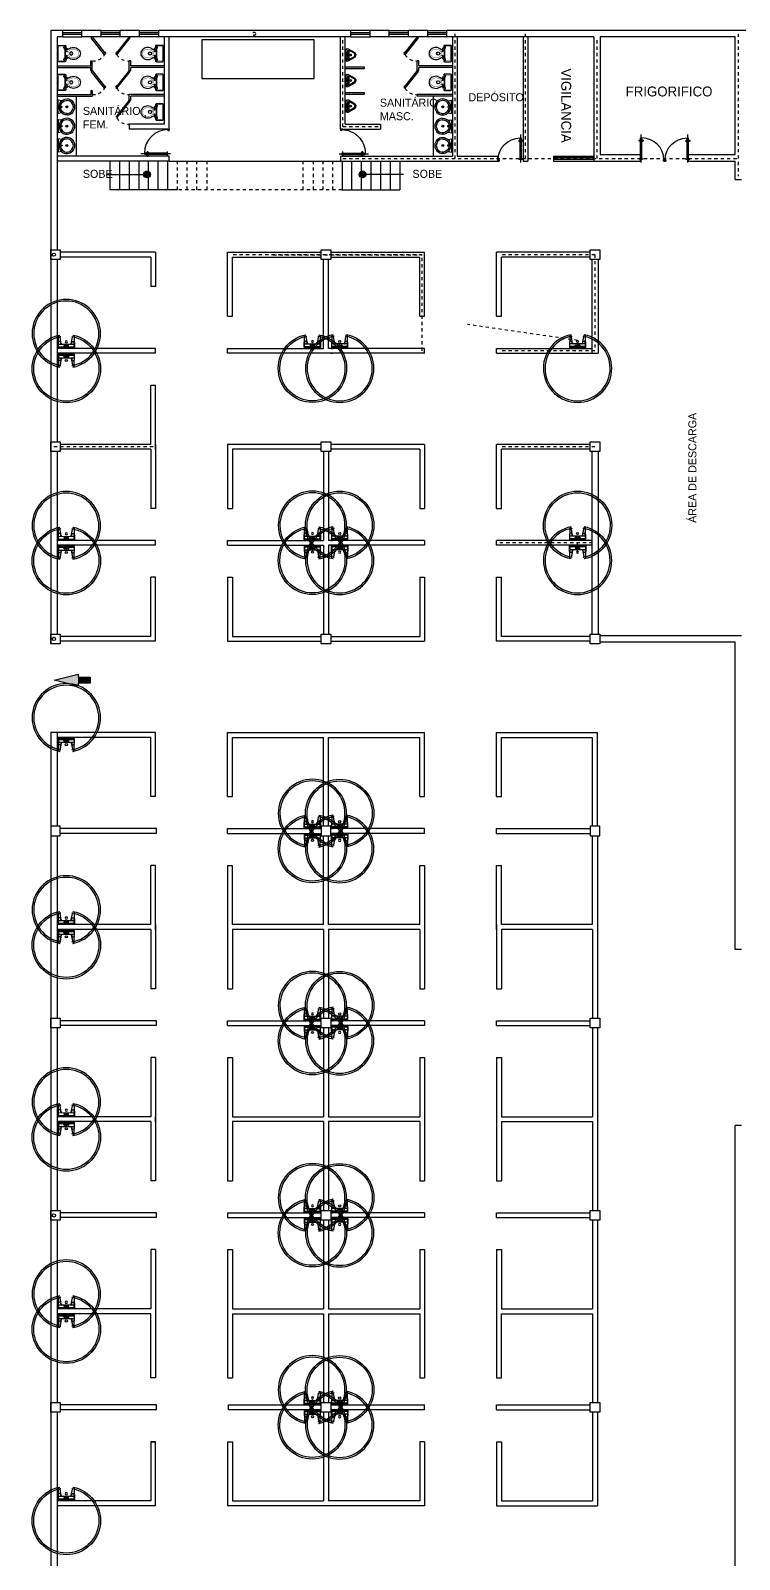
# Model space of a CAD drawing. Header units: metres. Extents: x -28 to 260, y 30 to 125.
# Drawn here: x 38.89 to 61.03, y 71.43 to 119.18 of the extents above; entities that cross this region are included whole.
import ezdxf

# ---------------------------------------------------------------- set-up
doc = ezdxf.new("R2010")
doc.units = ezdxf.units.M
doc.header["$LTSCALE"] = 0.01
doc.header["$MEASUREMENT"] = 0
for name, pattern in [('DASHDOT', [1, 0.5, -0.25, 0, -0.25]), ('DASHED2', [0.375, 0.25, -0.125]), ('HIDDEN2', [0.1875, 0.125, -0.0625]), ('PHANTOM2', [1.25, 0.625, -0.125, 0.125, -0.125, 0.125, -0.125])]:
    doc.linetypes.add(name, pattern=pattern)
for name, color, linetype in [('0.1', 2, 'Continuous'), ('0.10', 2, 'Continuous'), ('0.18', 1, 'Continuous'), ('0.20', 7, 'Continuous'), ('0.25', 6, 'Continuous'), ('0.35', 3, 'Continuous'), ('0.45', 4, 'Continuous'), ('EJES', 1, 'DASHDOT'), ('lsan', 3, 'PHANTOM2'), ('MF', 1, 'Continuous'), ('MOB2', 1, 'Continuous'), ('MUEBLES', 2, 'Continuous'), ('muro18', 1, 'Continuous'), ('PLAN_01_FLOOR', 7, 'Continuous'), ('SYMBOLS_GENERAL', 6, 'Continuous'), ('volados', 1, 'HIDDEN2')]:
    doc.layers.add(name, color=color, linetype=linetype)
doc.styles.add('ESTILO1', font='', dxfattribs={"height": 0.12})
doc.styles.add('texto', font='', dxfattribs={"height": 0.25})
doc.styles.get('ESTILO1').set_extended_font_data('AvantGarde Bk BT')
doc.styles.get('texto').set_extended_font_data('AvantGarde Bk BT')

# ---------------------------------------------------------------- blocks, each defined once
blk = doc.blocks.new('1')
for p, q in [((-151, 235), (-164, 265)), ((-148, 221), (-148, -105)), ((-151, -119), (-164, -149))]:
    blk.add_line(p, q)
for points in [[(-353, 264, 0.079341), (-448, 280, 0.081339), (-545, 264, 0.089658), (-627, 219, 0.104635), (-686, 145, 0.118413), (-707, 58, 0.118413)], [(-707, 58, 0.118413), (-686, -30, 0.104635), (-627, -103, 0.089658), (-545, -148, 0.081339), (-448, -164, 0.079341), (-353, -149, 0.086725)], [(-167, -164), (-167, -206, 0.414214), (-131, -242), (85, -242, 0.414214), (121, -206), (121, 322, 0.414214), (85, 358), (-131, 358, 0.414214), (-167, 322), (-167, 279)]]:
    blk.add_lwpolyline(points, format="xyb")
at = {"const_width": 12}
blk.add_lwpolyline([(-647, 58, 0.118413), (-633, -2, 0.104635), (-589, -57, 0.089658), (-526, -91, 0.081339), (-448, -104, 0.081339), (-370, -91, 0.089658), (-307, -57, 0.104635), (-263, -2, 0.118413), (-249, 58, 0.118413), (-263, 118, 0.104635), (-307, 172, 0.089658), (-370, 207, 0.081339), (-448, 220, 0.081339), (-526, 207, 0.089658), (-589, 172, 0.104635), (-633, 118, 0.118413)], format="xyb", close=True, dxfattribs=at)
for points in [[(-353, 264), (-332, 251), (-314, 240), (-299, 232), (-287, 225), (-277, 220), (-268, 215), (-261, 212), (-255, 209), (-249, 206), (-242, 204), (-235, 202), (-225, 200), (-212, 199), (-196, 198), (-175, 197), (-148, 197)], [(-353, -149), (-332, -136), (-314, -125), (-299, -116), (-287, -110), (-277, -104), (-268, -100), (-261, -96), (-255, -94), (-249, -91), (-242, -89), (-235, -87), (-225, -85), (-212, -83), (-196, -82), (-175, -82), (-148, -82)]]:
    blk.add_lwpolyline(points)
blk.add_lwpolyline([(-113, -122), (-131, -164), (-131, -194, 0.414214), (-119, -206), (73, -206, 0.414214), (85, -194), (85, 310, 0.414214), (73, 322), (-119, 322, 0.414214), (-131, 310), (-131, 279), (-113, 238)], format="xyb", dxfattribs=at)
blk.add_lwpolyline([(-112, 233), (-112, -118)], dxfattribs=at)
for centre, radius in [((-366, 58), 60), ((-208, 139), 15.4), ((-208, -24), 15.4)]:
    blk.add_circle(centre, radius)
for centre, radius, start, end in [((-131, 279), 36, 180, 203.2269), ((-184, 221), 36, 0, 23.2269), ((-124, 233), 12, 0, 23.2269), ((-131, -164), 36, 156.7731, 180), ((-184, -105), 36, 336.7731, 0), ((-124, -118), 12, 336.7731, 0)]:
    blk.add_arc(centre, radius, start, end)
blk = doc.blocks.new('puerta')
for p, q in [((-0.01, 0.92), (-0.01, 0.9)), ((-0.01, 0.92), (0.065, 0.92)), ((-0.01, 0.9), (0.025, 0.9)), ((0.025, 0.9), (0.025, 0.879)), ((0.025, 0.895), (0.025, 0.87)), ((0.025, 0.87), (0.065, 0.87)), ((0.065, 0.92), (0.065, 0.87)), ((0.025, 0.1), (-0.775, 0.1)), ((-0.695, 0.122), (-0.655, 0.122)), ((-0.655, 0.029), (-0.695, 0.029)), ((-0.689, 0.1), (-0.689, 0.122)), ((-0.661, 0.1), (-0.689, 0.1)), ((-0.689, 0.029), (-0.689, 0.05)), ((-0.689, 0.05), (-0.661, 0.05)), ((-0.661, 0.122), (-0.661, 0.1)), ((-0.661, 0.05), (-0.661, 0.029))]:
    blk.add_line(p, q)
blk.add_lwpolyline([(0.025, 0.05), (-0.775, 0.05)])
for centre, start, end in [((-0.675, 0.122), 0, 180), ((-0.675, 0.029), 180, 0)]:
    blk.add_arc(centre, 0.02, start, end)
for points in [[(-0.661, 0.122), (-0.689, 0.122), (-0.661, 0.1), (-0.689, 0.1)], [(-0.661, 0.05), (-0.689, 0.05), (-0.661, 0.029), (-0.689, 0.029)]]:
    blk.add_solid(points)
at = {"layer": 'MUEBLES'}
for p, q in [((0.114, 0.075), (-0.894, 0.075)), ((-0.632, 0.111), (-0.711, 0.111)), ((-0.632, 0.039), (-0.711, 0.039)), ((-0.675, 0.164), (-0.675, -0.028)), ((0, 0.15), (0, 0))]:
    blk.add_line(p, q, dxfattribs=at)
blk.add_arc((0.025, 0.1), 0.8, 90, 180, dxfattribs=at)
for points in [[(-0.725, 0.1), (-0.775, 0.1), (-0.725, 0.05), (-0.775, 0.05)], [(0.025, 0.1), (-0.025, 0.1), (0.025, 0.05), (-0.025, 0.05)]]:
    blk.add_solid(points, dxfattribs=at)
blk = doc.blocks.new('mingflx')
at = {"layer": 'MF'}
for p, q in [((-0.17, 0), (0.17, 0)), ((-0.17, 0), (-0.17, -0.012)), ((0.17, 0), (0.17, -0.012)), ((-0.066, -0.291), (-0.185, -0.081)), ((-0.145, -0.009), (-0.145, -0.021)), ((-0.115, -0.009), (-0.145, -0.009)), ((-0.115, -0.021), (-0.145, -0.021)), ((-0.145, -0.089), (-0.145, -0.077)), ((-0.115, -0.077), (-0.145, -0.077)), ((-0.115, -0.089), (-0.145, -0.089)), ((-0.043, -0.278), (-0.129, -0.127)), ((-0.115, -0.021), (-0.115, -0.009)), ((-0.115, -0.077), (-0.115, -0.089)), ((-0.094, -0.037), (-0.11, -0.037)), ((-0.094, -0.062), (-0.11, -0.062)), ((-0.094, -0.064), (-0.094, -0.035)), ((-0.08, -0.035), (-0.094, -0.035)), ((-0.08, -0.064), (-0.094, -0.064)), ((-0.08, -0.064), (-0.08, -0.035)), ((-0.051, -0.039), (-0.08, -0.039)), ((-0.051, -0.06), (-0.08, -0.06)), ((-0.051, -0.064), (-0.051, -0.035)), ((-0.051, -0.035), (-0.046, -0.035)), ((-0.051, -0.064), (-0.046, -0.064)), ((-0.03, -0.284), (0, -0.284)), ((-0.03, -0.31), (0, -0.31)), ((0.03, -0.284), (0, -0.284)), ((0.03, -0.31), (0, -0.31)), ((0.052, -0.025), (0.041, -0.025)), ((0.052, -0.074), (0.041, -0.074)), ((0.043, -0.278), (0.129, -0.127)), ((0.052, -0.025), (0.052, -0.073)), ((0.082, -0.034), (0.052, -0.03)), ((0.082, -0.065), (0.052, -0.068)), ((0.066, -0.291), (0.185, -0.081)), ((0.082, -0.065), (0.082, -0.034)), ((0.151, -0.043), (0.082, -0.046)), ((0.151, -0.056), (0.082, -0.054)), ((0.151, -0.043), (0.151, -0.056))]:
    blk.add_line(p, q, dxfattribs=at)
for centre, radius in [((0, -0.049), 0.0478), ((0, -0.141), 0.03), ((0, -0.049), 0.0273)]:
    blk.add_circle(centre, radius, dxfattribs=at)
for centre, radius, start, end in [((-0.135, -0.056), 0.0559, 128.6691, 206.4521), ((0, -0.925), 0.837, 91.9297, 101.7169), ((-0.083, -0.049), 0.0689, 155.512, 204.4892), ((-0.089, -0.127), 0.0396, 125.6255, 179.9277), ((-0.178, -0.049), 0.0689, 335.5108, 24.488), ((-0.025, -0.257), 0.0531, 219.6943, 264.8779), ((-0.025, -0.257), 0.0274, 219.6943, 264.8779), ((0.025, -0.257), 0.0274, 275.1221, 320.3057), ((0, -0.925), 0.837, 78.2831, 88.0703), ((0.025, -0.257), 0.0531, 275.1221, 320.3057), ((0.089, -0.127), 0.0396, 0.0723, 54.3745), ((0.135, -0.056), 0.0559, 333.5479, 51.3309)]:
    blk.add_arc(centre, radius, start, end, dxfattribs=at)
blk = doc.blocks.new('2')
for p, q in [((-279, 143), (-289, -274)), ((-172, -117), (-215, 118)), ((195, -117), (237, 118)), ((311, -274), (301, 143)), ((-289, -274), (311, -274)), ((-275, -214), (-272, -61)), ((284, -138), (-262, -137)), ((274, -238), (-251, -238)), ((-219, -38), (-248, -38)), ((-187, -105), (-195, -57)), ((209, -105), (218, -57)), ((241, -38), (270, -38)), ((298, -214), (294, -61))]:
    blk.add_line(p, q)
for centre, radius in [((-49, -193), 26.2), ((11, -46), 38.2), ((11, -193), 26.2), ((71, -193), 26.2)]:
    blk.add_circle(centre, radius)
for centre, radius, start, end in [((-219, 141), 60, 101.0814, 178.6196), ((11, -1033), 1256, 78.9186, 101.0814), ((-191, 122), 24, 99.9266, 190.2003), ((11, -1033), 1196, 80.0734, 99.9266), ((213, 122), 24, 349.7997, 80.0734), ((241, 141), 60, 1.3804, 78.9186), ((-262, -161), 24, 90, 178.6196), ((-251, -214), 24, 178.6196, 270), ((-248, -62), 24, 90, 178.6196), ((-219, -62), 24, 10.2003, 90), ((-163, -100), 24, 190.2003, 253.0386), ((-149, -112), 24, 190.2003, 270), ((171, -112), 24, 270, 349.7997), ((185, -100), 24, 286.9614, 349.7997), ((241, -62), 24, 90, 169.7997), ((270, -62), 24, 1.3804, 90), ((274, -214), 24, 270, 1.3804), ((284, -162), 24, 1.3804, 90)]:
    blk.add_arc(centre, radius, start, end)
blk = doc.blocks.new('Arrow014')
at = {"layer": 'PLAN_01_FLOOR'}
for points in [[(-0.083, 1), (0.083, 1), (-0.083, 0.667), (0.083, 0.667)], [(-0.167, 0.667), (0.167, 0.667), (0, 0)]]:
    blk.add_solid(points, dxfattribs=at)
at = {"layer": 'SYMBOLS_GENERAL', "color": 7}
blk.add_lwpolyline([(-0.083, 1), (0.083, 1), (0.083, 0.667), (0.167, 0.667), (0, 0), (-0.167, 0.667), (-0.083, 0.667), (-0.083, 1)], dxfattribs=at)

msp = doc.modelspace()

# ---------------------------------------------------------------- hatches: boundary and pattern name
at = {"layer": '0.25'}
h = msp.add_hatch(dxfattribs=at)
h.set_pattern_fill('ANSI31', color=256, angle=-360, style=0)
h.set_pattern_definition([(135, (54.82183, -86.87849), (0.08838835, 0.08838835), [])])
h.paths.add_polyline_path([(42.425, 114.687, 1), (42.638, 114.687, 1)])
for points in [[(42.425, 114.687, 1), (42.638, 114.687, 1)], [(49.37, 114.687, -1), (49.157, 114.687, -1)]]:
    msp.add_hatch(color=256, dxfattribs=at).paths.add_polyline_path(points)
h = msp.add_hatch(dxfattribs=at)
h.set_pattern_fill('ANSI31', color=256, angle=-360, style=0)
h.set_pattern_definition([(45, (36.97275, -86.87849), (-0.08838835, 0.08838835), [])])
h.paths.add_polyline_path([(49.37, 114.687, -1), (49.157, 114.687, -1)])

# ---------------------------------------------------------------- linework, layer by layer
for p, q in [((39.722, 118.08), (40.772, 118.08)), ((39.722, 118.03), (40.772, 118.03)), ((40.772, 118.08), (40.772, 118.23)), ((40.772, 118.23), (40.822, 118.23)), ((40.772, 117.93), (40.772, 118.03)), ((40.822, 117.93), (40.822, 118.23)), ((42.022, 118.23), (41.972, 118.23)), ((41.972, 117.93), (41.972, 118.23)), ((42.022, 118.08), (42.022, 118.23)), ((43.072, 118.08), (42.022, 118.08)), ((43.072, 118.03), (42.022, 118.03)), ((42.022, 117.93), (42.022, 118.03)), ((48.722, 118.042), (49.312, 118.042)), ((48.722, 117.992), (49.312, 117.992)), ((49.312, 118.042), (49.312, 117.992)), ((50.972, 117.93), (50.972, 118.23)), ((51.022, 118.23), (50.972, 118.23)), ((51.022, 118.08), (51.022, 118.23)), ((52.072, 118.08), (51.022, 118.08)), ((51.022, 117.93), (51.022, 118.03)), ((52.072, 118.03), (51.022, 118.03)), ((40.772, 117.93), (40.822, 117.93)), ((42.022, 117.93), (41.972, 117.93)), ((51.022, 117.93), (50.972, 117.93)), ((39.722, 117.18), (40.772, 117.18)), ((39.722, 117.13), (40.822, 117.13)), ((40.322, 117.13), (40.322, 115.255)), ((40.772, 117.305), (40.822, 117.305)), ((40.772, 117.305), (40.772, 117.18)), ((40.822, 117.305), (40.822, 117.13)), ((41.972, 117.005), (41.972, 117.18)), ((43.072, 117.18), (41.972, 117.18)), ((42.022, 117.005), (41.972, 117.005)), ((42.022, 117.005), (42.022, 117.13)), ((43.072, 117.13), (42.022, 117.13)), ((48.722, 117.242), (49.312, 117.242)), ((48.722, 117.192), (49.312, 117.192)), ((49.312, 117.242), (49.312, 117.192)), ((52.072, 117.18), (50.972, 117.18)), ((50.972, 117.18), (50.972, 117.13)), ((52.072, 117.13), (50.972, 117.13)), ((51.472, 117.13), (51.472, 115.255))]:
    msp.add_line(p, q)
for centre in [(39.622, 112.18), (39.622, 100.18), (39.622, 82.173)]:
    msp.add_circle(centre, 0.05)
at = {"layer": '0.1'}
for p, q in [((40.497, 119.18), (39.897, 119.18)), ((39.897, 118.98), (40.497, 118.98)), ((41.097, 119.18), (41.697, 119.18)), ((41.697, 118.98), (41.097, 118.98)), ((42.297, 119.18), (42.897, 119.18)), ((42.897, 118.98), (42.297, 118.98)), ((49.497, 119.18), (48.897, 119.18)), ((48.897, 118.98), (49.497, 118.98)), ((50.097, 119.18), (50.697, 119.18)), ((50.697, 118.98), (50.097, 118.98)), ((51.297, 119.18), (51.897, 119.18)), ((51.897, 118.98), (51.297, 118.98)), ((55.229, 115.255), (55.229, 115.105)), ((55.229, 115.255), (56.485, 115.255)), ((55.229, 115.105), (56.485, 115.105))]:
    msp.add_line(p, q, dxfattribs=at)
at = {"layer": '0.18'}
for p, q in [((40.497, 119.105), (39.897, 119.105)), ((40.497, 119.055), (39.897, 119.055)), ((40.789, 118.954), (40.822, 118.98)), ((41.206, 118.426), (40.789, 118.954)), ((40.822, 118.98), (41.238, 118.451)), ((41.697, 119.105), (41.097, 119.105)), ((41.697, 119.055), (41.097, 119.055)), ((41.972, 118.98), (41.556, 118.451)), ((41.589, 118.426), (42.005, 118.954)), ((42.005, 118.954), (41.972, 118.98)), ((42.897, 119.105), (42.297, 119.105)), ((42.897, 119.055), (42.297, 119.055)), ((49.497, 119.105), (48.897, 119.105)), ((49.497, 119.055), (48.897, 119.055)), ((50.697, 119.105), (50.097, 119.105)), ((50.697, 119.055), (50.097, 119.055)), ((50.972, 118.98), (50.556, 118.451)), ((50.589, 118.426), (51.005, 118.954)), ((51.005, 118.954), (50.972, 118.98)), ((51.897, 119.105), (51.297, 119.105)), ((51.897, 119.055), (51.297, 119.055)), ((41.238, 118.451), (41.206, 118.426)), ((41.556, 118.451), (41.589, 118.426)), ((50.556, 118.451), (50.589, 118.426)), ((40.789, 117.904), (40.822, 117.93)), ((41.206, 117.376), (40.789, 117.904)), ((40.822, 117.93), (41.238, 117.401)), ((41.972, 117.93), (41.556, 117.401)), ((41.589, 117.376), (42.005, 117.904)), ((42.005, 117.904), (41.972, 117.93)), ((50.972, 117.93), (50.556, 117.401)), ((50.589, 117.376), (51.005, 117.904)), ((51.005, 117.904), (50.972, 117.93)), ((41.238, 117.401), (41.206, 117.376)), ((41.556, 117.401), (41.589, 117.376)), ((41.972, 117.005), (41.556, 116.476)), ((42.005, 116.979), (41.972, 117.005)), ((50.556, 117.401), (50.589, 117.376)), ((41.589, 116.451), (42.005, 116.979)), ((42.469, 116.476), (42.502, 116.451)), ((43.222, 115.105), (48.572, 115.105)), ((56.485, 115.205), (55.229, 115.205)), ((56.485, 115.155), (55.229, 115.155))]:
    msp.add_line(p, q, dxfattribs=at)
at = {"layer": '0.18', "linetype": 'Continuous', "ltscale": 0.2}
for p, q in [((41.21, 118.503), (41.215, 118.507)), ((41.229, 118.478), (41.21, 118.503)), ((41.215, 118.507), (41.237, 118.478)), ((41.222, 118.472), (41.229, 118.478)), ((41.225, 118.468), (41.222, 118.472)), ((41.232, 118.474), (41.225, 118.468)), ((41.237, 118.478), (41.232, 118.474)), ((41.58, 118.507), (41.557, 118.478)), ((41.557, 118.478), (41.562, 118.474)), ((41.562, 118.474), (41.57, 118.468)), ((41.565, 118.478), (41.585, 118.503)), ((41.572, 118.472), (41.565, 118.478)), ((41.569, 118.468), (41.572, 118.472)), ((41.585, 118.503), (41.58, 118.507)), ((50.58, 118.507), (50.557, 118.478)), ((50.557, 118.478), (50.562, 118.474)), ((50.562, 118.474), (50.57, 118.468)), ((50.565, 118.478), (50.585, 118.503)), ((50.572, 118.472), (50.565, 118.478)), ((50.569, 118.468), (50.572, 118.472)), ((50.585, 118.503), (50.58, 118.507)), ((41.21, 117.453), (41.215, 117.457)), ((41.229, 117.428), (41.21, 117.453)), ((41.215, 117.457), (41.237, 117.428)), ((41.222, 117.422), (41.229, 117.428)), ((41.225, 117.418), (41.222, 117.422)), ((41.232, 117.424), (41.225, 117.418)), ((41.237, 117.428), (41.232, 117.424)), ((41.58, 117.457), (41.557, 117.428)), ((41.557, 117.428), (41.562, 117.424)), ((41.562, 117.424), (41.57, 117.418)), ((41.565, 117.428), (41.585, 117.453)), ((41.572, 117.422), (41.565, 117.428)), ((41.569, 117.418), (41.572, 117.422)), ((41.585, 117.453), (41.58, 117.457)), ((50.58, 117.457), (50.557, 117.428)), ((50.557, 117.428), (50.562, 117.424)), ((50.562, 117.424), (50.57, 117.418)), ((50.565, 117.428), (50.585, 117.453)), ((50.572, 117.422), (50.565, 117.428)), ((50.569, 117.418), (50.572, 117.422)), ((50.585, 117.453), (50.58, 117.457)), ((42.493, 116.532), (42.47, 116.503)), ((42.478, 116.503), (42.498, 116.528)), ((42.498, 116.528), (42.493, 116.532)), ((42.47, 116.503), (42.475, 116.499)), ((42.475, 116.499), (42.482, 116.493)), ((42.485, 116.497), (42.478, 116.503)), ((42.482, 116.493), (42.485, 116.497))]:
    msp.add_line(p, q, dxfattribs=at)
at = {"layer": '0.18'}
msp.add_lwpolyline([(44.247, 117.688), (47.747, 117.688), (47.747, 118.888), (44.247, 118.888)], close=True, dxfattribs=at)
at = {"layer": '0.20'}
for p, q in [((41.372, 115.105), (41.372, 114.205)), ((41.672, 115.105), (41.672, 114.205)), ((41.972, 115.105), (41.972, 114.205)), ((42.272, 115.105), (42.272, 114.205)), ((42.572, 115.105), (42.572, 114.205)), ((42.872, 115.105), (42.872, 114.205)), ((43.172, 115.105), (43.172, 114.205)), ((48.622, 115.105), (48.622, 114.205)), ((48.922, 115.105), (48.922, 114.205)), ((49.222, 115.105), (49.222, 114.205)), ((49.522, 115.105), (49.522, 114.205)), ((49.822, 115.105), (49.822, 114.205)), ((50.122, 115.105), (50.122, 114.205)), ((50.422, 115.105), (50.422, 114.205)), ((43.472, 114.205), (41.372, 114.205)), ((48.622, 114.205), (50.422, 114.205))]:
    msp.add_line(p, q, dxfattribs=at)
at = {"layer": '0.25'}
for p, q in [((41.254, 114.687), (42.531, 114.687)), ((50.541, 114.687), (49.263, 114.687))]:
    msp.add_line(p, q, dxfattribs=at)
for centre in [(42.531, 114.687), (49.263, 114.687)]:
    msp.add_circle(centre, 0.106, dxfattribs=at)
at = {"layer": '0.35'}
for p, q in [((43.072, 116.255), (43.072, 118.98)), ((43.222, 116.105), (43.222, 118.98)), ((48.572, 116.105), (48.572, 118.98)), ((48.722, 116.255), (48.722, 118.98)), ((52.072, 118.98), (52.072, 115.255)), ((52.222, 118.98), (52.222, 115.255)), ((54.279, 118.98), (54.279, 115.105)), ((54.429, 118.98), (54.429, 115.105)), ((41.972, 116.255), (41.972, 116.105)), ((43.072, 116.255), (41.972, 116.255)), ((43.222, 116.105), (41.972, 116.105)), ((48.572, 116.105), (49.822, 116.105)), ((48.722, 116.255), (49.822, 116.255)), ((49.822, 116.255), (49.822, 116.105)), ((43.222, 115.255), (39.722, 115.255)), ((43.222, 115.105), (39.722, 115.105)), ((43.222, 115.105), (43.222, 115.255)), ((48.572, 115.255), (48.572, 115.105)), ((48.572, 115.255), (52.072, 115.255)), ((48.572, 115.105), (53.479, 115.105)), ((52.222, 115.255), (53.479, 115.255)), ((53.479, 115.255), (53.479, 115.105)), ((54.279, 115.105), (54.429, 115.105)), ((42.797, 112.255), (39.822, 112.255)), ((42.797, 112.255), (42.797, 111.182)), ((45.047, 112.255), (47.972, 112.255)), ((45.047, 110.255), (45.047, 112.255)), ((48.272, 112.255), (51.197, 112.255)), ((51.197, 110.255), (51.197, 112.255)), ((56.372, 112.255), (53.447, 112.255)), ((53.447, 110.255), (53.447, 112.255)), ((42.647, 112.105), (39.822, 112.105)), ((42.647, 112.105), (42.647, 111.182)), ((45.197, 112.105), (47.972, 112.105)), ((45.197, 110.255), (45.197, 112.105)), ((48.047, 109.255), (48.047, 112.03)), ((48.197, 109.255), (48.197, 112.03)), ((48.272, 112.105), (51.047, 112.105)), ((51.047, 110.255), (51.047, 112.105)), ((56.372, 112.105), (53.597, 112.105)), ((53.597, 110.255), (53.597, 112.105)), ((42.797, 111.182), (42.647, 111.182)), ((45.047, 110.255), (45.197, 110.255)), ((51.047, 110.255), (51.197, 110.255)), ((53.447, 110.255), (53.597, 110.255)), ((42.797, 109.255), (39.722, 109.255)), ((42.797, 109.105), (39.722, 109.105)), ((42.797, 109.105), (42.797, 109.255)), ((45.047, 109.255), (48.047, 109.255)), ((45.047, 109.105), (45.047, 109.255)), ((51.197, 109.105), (45.047, 109.105)), ((51.197, 109.255), (48.197, 109.255)), ((48.272, 109.255), (48.322, 109.255)), ((48.272, 109.105), (48.322, 109.105)), ((51.197, 109.105), (51.197, 109.255)), ((53.447, 109.255), (56.422, 109.255)), ((53.447, 109.105), (53.447, 109.255)), ((53.447, 109.105), (56.622, 109.105)), ((42.647, 106.255), (42.647, 108.105)), ((42.647, 108.105), (42.797, 108.105)), ((42.797, 106.105), (42.797, 108.105)), ((42.647, 106.255), (39.822, 106.255)), ((42.647, 106.105), (39.822, 106.105)), ((42.647, 106.105), (42.647, 104.255)), ((42.797, 106.255), (42.797, 104.255)), ((47.972, 106.255), (45.047, 106.255)), ((45.047, 106.255), (45.047, 104.255)), ((47.972, 106.105), (45.197, 106.105)), ((45.197, 106.105), (45.197, 104.255)), ((48.047, 106.03), (48.047, 103.255)), ((48.197, 106.03), (48.197, 103.255)), ((51.197, 106.255), (48.272, 106.255)), ((51.047, 106.105), (48.272, 106.105)), ((51.047, 106.105), (51.047, 104.255)), ((51.197, 106.255), (51.197, 104.255)), ((56.372, 106.255), (53.447, 106.255)), ((53.447, 104.255), (53.447, 106.255)), ((56.372, 106.105), (53.597, 106.105)), ((53.597, 104.255), (53.597, 106.105)), ((42.797, 104.255), (42.647, 104.255)), ((45.047, 104.255), (45.197, 104.255)), ((51.047, 104.255), (51.197, 104.255)), ((53.447, 104.255), (53.597, 104.255)), ((42.797, 103.255), (39.722, 103.255)), ((42.797, 103.105), (42.797, 103.255)), ((45.047, 103.255), (48.047, 103.255)), ((45.047, 103.105), (45.047, 103.255)), ((51.197, 103.255), (48.197, 103.255)), ((48.272, 103.255), (48.322, 103.255)), ((51.197, 103.255), (51.197, 103.105)), ((56.422, 103.255), (53.447, 103.255)), ((53.447, 103.105), (53.447, 103.255)), ((42.797, 103.105), (39.722, 103.105)), ((45.047, 103.105), (48.047, 103.105)), ((48.047, 103.105), (48.047, 100.33)), ((51.197, 103.105), (48.197, 103.105)), ((48.197, 103.105), (48.197, 100.33)), ((48.272, 103.105), (48.322, 103.105)), ((56.422, 103.105), (53.447, 103.105)), ((42.647, 100.255), (42.647, 102.105)), ((42.797, 102.105), (42.647, 102.105)), ((42.797, 100.105), (42.797, 102.105)), ((45.047, 102.105), (45.047, 100.105)), ((45.047, 102.105), (45.197, 102.105)), ((45.197, 102.105), (45.197, 100.255)), ((51.047, 102.105), (51.047, 100.255)), ((51.047, 102.105), (51.197, 102.105)), ((51.197, 102.105), (51.197, 100.105)), ((53.447, 102.105), (53.597, 102.105)), ((53.447, 100.105), (53.447, 102.105)), ((53.597, 100.255), (53.597, 102.105)), ((42.647, 100.255), (39.822, 100.255)), ((42.797, 100.105), (39.822, 100.105)), ((45.047, 100.105), (47.972, 100.105)), ((45.197, 100.255), (47.972, 100.255)), ((48.272, 100.255), (51.047, 100.255)), ((48.272, 100.105), (51.197, 100.105)), ((56.372, 100.105), (53.447, 100.105)), ((56.372, 100.255), (53.597, 100.255)), ((42.797, 97.255), (39.522, 97.255)), ((42.647, 97.105), (39.722, 97.105)), ((42.647, 95.255), (42.647, 97.105)), ((42.797, 97.105), (42.797, 97.255)), ((42.797, 95.255), (42.797, 97.255)), ((45.047, 97.255), (51.197, 97.255)), ((45.047, 95.255), (45.047, 97.255)), ((45.197, 97.105), (48.047, 97.105)), ((45.197, 95.255), (45.197, 97.105)), ((48.047, 94.33), (48.047, 97.105)), ((48.197, 94.33), (48.197, 97.105)), ((48.197, 97.105), (51.047, 97.105)), ((51.047, 95.255), (51.047, 97.105)), ((51.197, 95.255), (51.197, 97.255)), ((53.447, 97.255), (56.597, 97.255)), ((53.447, 95.255), (53.447, 97.255)), ((53.597, 97.105), (56.447, 97.105)), ((53.597, 95.255), (53.597, 97.105)), ((56.447, 94.33), (56.447, 97.105)), ((56.597, 94.33), (56.597, 97.255)), ((42.797, 95.255), (42.647, 95.255)), ((45.047, 95.255), (45.197, 95.255)), ((51.047, 95.255), (51.197, 95.255)), ((53.447, 95.255), (53.597, 95.255)), ((42.822, 94.255), (39.822, 94.255)), ((42.822, 94.105), (39.822, 94.105)), ((42.822, 94.105), (42.822, 94.255)), ((45.047, 94.255), (47.972, 94.255)), ((45.047, 94.105), (45.047, 94.255)), ((45.047, 94.105), (47.972, 94.105)), ((51.197, 94.255), (48.272, 94.255)), ((48.272, 94.255), (48.322, 94.255)), ((51.197, 94.105), (48.272, 94.105)), ((48.272, 94.105), (48.322, 94.105)), ((51.197, 94.105), (51.197, 94.255)), ((53.447, 94.255), (56.372, 94.255)), ((53.447, 94.105), (53.447, 94.255)), ((53.447, 94.105), (56.372, 94.105)), ((48.047, 91.255), (48.047, 94.03)), ((48.197, 91.255), (48.197, 94.03)), ((56.447, 91.255), (56.447, 94.03)), ((56.597, 94.03), (56.597, 88.33)), ((42.647, 91.255), (42.647, 93.105)), ((42.797, 93.105), (42.647, 93.105)), ((42.797, 91.105), (42.797, 93.105)), ((45.047, 93.105), (45.197, 93.105)), ((45.047, 93.105), (45.047, 89.255)), ((45.197, 91.255), (45.197, 93.105)), ((51.047, 93.105), (51.197, 93.105)), ((51.047, 91.255), (51.047, 93.105)), ((51.197, 93.105), (51.197, 89.255)), ((51.197, 93.105), (51.197, 93.105)), ((53.447, 93.105), (53.597, 93.105)), ((53.447, 91.105), (53.447, 93.105)), ((53.597, 91.255), (53.597, 93.105)), ((42.647, 91.255), (39.722, 91.255)), ((42.797, 91.255), (42.797, 89.255)), ((48.047, 91.255), (45.197, 91.255)), ((51.047, 91.255), (48.197, 91.255)), ((53.447, 91.255), (53.447, 89.255)), ((56.447, 91.255), (53.597, 91.255)), ((42.647, 91.105), (39.722, 91.105)), ((42.647, 91.105), (42.647, 89.255)), ((45.197, 91.105), (45.197, 89.255)), ((48.047, 91.105), (45.197, 91.105)), ((48.047, 91.105), (48.047, 88.33)), ((51.047, 91.105), (48.197, 91.105)), ((48.197, 91.105), (48.197, 88.33)), ((51.047, 91.105), (51.047, 89.255)), ((53.597, 91.105), (53.597, 89.255)), ((56.447, 91.105), (53.597, 91.105)), ((56.447, 91.105), (56.447, 88.33)), ((42.797, 89.255), (42.647, 89.255)), ((45.047, 89.255), (45.197, 89.255)), ((51.047, 89.255), (51.197, 89.255)), ((53.447, 89.255), (53.597, 89.255)), ((42.822, 88.255), (39.822, 88.255)), ((42.822, 88.105), (39.822, 88.105)), ((42.822, 88.105), (42.822, 88.255)), ((45.047, 88.105), (45.047, 88.255)), ((45.047, 88.255), (47.972, 88.255)), ((45.047, 88.105), (47.972, 88.105)), ((48.047, 88.03), (48.047, 85.255)), ((48.197, 88.03), (48.197, 85.255)), ((48.272, 88.255), (48.322, 88.255)), ((51.197, 88.255), (48.272, 88.255)), ((48.272, 88.105), (48.322, 88.105)), ((51.197, 88.105), (48.272, 88.105)), ((51.197, 88.255), (51.197, 88.105)), ((53.447, 88.255), (56.372, 88.255)), ((53.447, 88.105), (53.447, 88.255)), ((53.447, 88.105), (56.372, 88.105)), ((56.447, 88.03), (56.447, 85.255)), ((56.597, 88.03), (56.597, 82.33)), ((42.647, 87.105), (42.647, 85.255)), ((42.797, 87.105), (42.647, 87.105)), ((42.797, 87.105), (42.797, 85.105)), ((45.047, 87.105), (45.197, 87.105)), ((45.047, 87.105), (45.047, 85.105)), ((45.197, 87.105), (45.197, 85.255)), ((51.047, 87.105), (51.197, 87.105)), ((51.047, 87.105), (51.047, 85.255)), ((51.197, 87.105), (51.197, 85.105)), ((53.447, 87.105), (53.447, 85.105)), ((53.447, 87.105), (53.597, 87.105)), ((53.597, 87.105), (53.597, 85.255)), ((42.647, 85.255), (39.722, 85.255)), ((42.647, 85.105), (39.722, 85.105)), ((42.647, 85.105), (42.647, 83.255)), ((42.797, 85.105), (42.797, 85.255)), ((42.797, 85.255), (42.797, 83.255)), ((45.047, 85.255), (45.047, 83.255)), ((45.197, 85.255), (48.047, 85.255)), ((48.047, 85.105), (45.197, 85.105)), ((45.197, 85.105), (45.197, 83.255)), ((48.047, 85.105), (48.047, 82.33)), ((48.197, 85.255), (51.047, 85.255)), ((51.047, 85.105), (48.197, 85.105)), ((48.197, 85.105), (48.197, 82.33)), ((51.047, 85.105), (51.047, 83.255)), ((51.197, 85.255), (51.197, 83.255)), ((53.447, 85.255), (53.447, 83.255)), ((53.597, 85.255), (56.447, 85.255)), ((53.597, 85.105), (53.597, 83.255)), ((53.597, 85.105), (56.447, 85.105)), ((56.447, 85.105), (56.447, 82.33)), ((42.797, 83.255), (42.647, 83.255)), ((45.047, 83.255), (45.197, 83.255)), ((51.047, 83.255), (51.197, 83.255)), ((53.447, 83.255), (53.597, 83.255)), ((42.822, 82.255), (39.822, 82.255)), ((42.822, 82.105), (42.822, 82.255)), ((45.047, 82.255), (45.047, 82.105)), ((45.047, 82.255), (47.972, 82.255)), ((48.272, 82.255), (48.322, 82.255)), ((51.197, 82.255), (48.272, 82.255)), ((51.197, 82.255), (51.197, 82.105)), ((53.447, 82.255), (56.372, 82.255)), ((53.447, 82.105), (53.447, 82.255)), ((42.822, 82.105), (39.822, 82.105)), ((45.047, 82.105), (47.972, 82.105)), ((48.047, 82.03), (48.047, 79.255)), ((48.197, 82.03), (48.197, 79.255)), ((48.272, 82.105), (48.322, 82.105)), ((51.197, 82.105), (48.272, 82.105)), ((53.447, 82.105), (56.372, 82.105)), ((56.447, 82.03), (56.447, 79.255)), ((56.597, 82.03), (56.597, 76.33)), ((42.797, 81.105), (42.647, 81.105)), ((42.647, 81.105), (42.647, 79.255)), ((42.797, 81.105), (42.797, 77.105)), ((45.047, 81.105), (45.197, 81.105)), ((45.047, 81.105), (45.047, 77.105)), ((45.197, 81.105), (45.197, 79.255)), ((51.047, 81.105), (51.197, 81.105)), ((51.047, 81.105), (51.047, 79.255)), ((51.197, 81.105), (51.197, 77.105)), ((53.447, 81.105), (53.447, 77.105)), ((53.447, 81.105), (53.597, 81.105)), ((53.597, 81.105), (53.597, 79.255)), ((42.647, 79.255), (39.722, 79.255)), ((42.647, 79.105), (39.722, 79.105)), ((42.647, 77.105), (42.647, 79.105)), ((45.197, 79.255), (48.047, 79.255)), ((45.197, 79.105), (48.047, 79.105)), ((45.197, 79.105), (45.197, 77.105)), ((48.047, 79.105), (48.047, 76.33)), ((48.197, 79.255), (51.047, 79.255)), ((48.197, 79.105), (48.197, 76.33)), ((48.197, 79.105), (51.047, 79.105)), ((51.047, 79.105), (51.047, 77.105)), ((53.597, 79.255), (56.447, 79.255)), ((53.597, 79.105), (56.447, 79.105)), ((53.597, 77.105), (53.597, 79.105)), ((56.447, 79.105), (56.447, 76.33)), ((42.797, 77.105), (42.647, 77.105)), ((42.797, 77.105), (42.797, 77.105)), ((45.047, 77.105), (45.197, 77.105)), ((51.047, 77.105), (51.197, 77.105)), ((53.447, 77.105), (53.447, 77.105)), ((53.447, 77.105), (53.597, 77.105)), ((42.822, 76.255), (39.822, 76.255)), ((42.822, 76.105), (39.822, 76.105)), ((42.822, 76.105), (42.822, 76.255)), ((45.072, 76.255), (47.972, 76.255)), ((45.072, 76.105), (45.072, 76.255)), ((47.972, 76.105), (45.072, 76.105)), ((48.047, 76.03), (48.047, 73.255)), ((48.197, 76.03), (48.197, 73.255)), ((48.272, 76.255), (51.197, 76.255)), ((48.272, 76.255), (48.322, 76.255)), ((51.197, 76.105), (48.272, 76.105)), ((48.272, 76.105), (48.322, 76.105)), ((51.197, 76.105), (51.197, 76.255)), ((53.447, 76.255), (56.372, 76.255)), ((53.447, 76.105), (53.447, 76.255)), ((53.447, 76.105), (56.372, 76.105)), ((56.447, 76.03), (56.447, 73.255)), ((56.597, 76.03), (56.597, 73.105)), ((42.647, 75.105), (42.647, 73.255)), ((42.647, 75.105), (42.797, 75.105)), ((42.797, 75.105), (42.647, 75.105)), ((42.797, 73.105), (42.797, 75.105)), ((45.047, 75.105), (45.047, 73.105)), ((45.047, 75.105), (45.197, 75.105)), ((45.197, 75.105), (45.197, 73.255)), ((51.047, 75.105), (51.047, 73.255)), ((51.197, 75.105), (51.047, 75.105)), ((51.197, 75.105), (51.197, 73.105)), ((53.447, 75.105), (53.597, 75.105)), ((53.447, 75.105), (53.447, 73.105)), ((53.597, 75.105), (53.597, 73.255)), ((42.647, 73.255), (39.722, 73.255)), ((42.797, 73.105), (39.722, 73.105)), ((51.197, 73.105), (45.047, 73.105)), ((45.197, 73.255), (48.047, 73.255)), ((51.047, 73.255), (48.197, 73.255)), ((53.447, 73.105), (56.597, 73.105)), ((53.597, 73.255), (56.447, 73.255))]:
    msp.add_line(p, q, dxfattribs=at)
at = {"layer": '0.45'}
for p, q in [((39.522, 119.18), (39.522, 100.03)), ((39.897, 119.18), (39.522, 119.18)), ((39.722, 118.98), (39.722, 112.33)), ((39.897, 118.98), (39.722, 118.98)), ((39.897, 118.98), (39.897, 119.18)), ((40.497, 118.98), (40.497, 119.18)), ((41.097, 119.18), (40.497, 119.18)), ((41.097, 118.98), (40.497, 118.98)), ((41.097, 119.18), (40.872, 119.18)), ((41.097, 118.98), (41.072, 118.98)), ((41.097, 118.98), (41.097, 119.18)), ((41.697, 118.98), (41.697, 119.18)), ((42.297, 119.18), (41.697, 119.18)), ((42.297, 119.18), (41.697, 119.18)), ((42.297, 118.98), (41.697, 118.98)), ((42.297, 118.98), (41.697, 118.98)), ((42.297, 118.98), (42.297, 119.18)), ((48.897, 119.18), (42.897, 119.18)), ((42.897, 118.98), (42.897, 119.18)), ((44.91, 119.18), (42.897, 119.18)), ((48.897, 118.98), (42.897, 118.98)), ((48.897, 118.98), (48.897, 119.18)), ((49.497, 118.98), (49.497, 119.18)), ((50.097, 119.18), (49.497, 119.18)), ((50.097, 118.98), (49.497, 118.98)), ((50.097, 118.98), (50.097, 119.18)), ((50.697, 118.98), (50.697, 119.18)), ((51.297, 119.18), (50.697, 119.18)), ((51.297, 118.98), (50.697, 118.98)), ((51.297, 118.98), (51.297, 119.18)), ((88.525, 119.18), (51.897, 119.18)), ((51.897, 118.98), (51.897, 119.18)), ((56.485, 118.98), (51.897, 118.98)), ((56.485, 118.98), (56.485, 115.105)), ((60.897, 118.98), (56.685, 118.98)), ((56.685, 118.98), (56.685, 115.305)), ((60.897, 115.305), (60.897, 118.98)), ((56.485, 115.105), (57.941, 115.105)), ((56.685, 115.305), (57.941, 115.305)), ((57.941, 115.105), (57.941, 115.305)), ((59.441, 115.105), (59.441, 115.305)), ((59.441, 115.305), (60.897, 115.305)), ((59.441, 115.105), (60.897, 115.105)), ((60.897, 114.53), (60.897, 115.105)), ((60.897, 114.53), (61.097, 114.53)), ((39.722, 112.03), (39.722, 106.33)), ((56.422, 112.03), (56.422, 109.105)), ((56.622, 112.03), (56.622, 109.105)), ((39.722, 106.03), (39.722, 100.33)), ((56.422, 106.03), (56.422, 100.33)), ((56.622, 106.03), (56.622, 100.33)), ((61.097, 100.28), (56.672, 100.28)), ((60.897, 100.08), (56.672, 100.08)), ((60.897, 90.48), (60.897, 100.08)), ((39.522, 97.255), (39.522, 70.105)), ((39.722, 97.255), (39.722, 94.33)), ((39.722, 94.03), (39.722, 88.33)), ((61.097, 90.48), (60.897, 90.48)), ((39.722, 88.03), (39.722, 82.33)), ((60.897, 70.33), (60.897, 84.98)), ((61.097, 84.98), (60.897, 84.98)), ((39.722, 82.03), (39.722, 76.33)), ((39.722, 76.03), (39.722, 70.33))]:
    msp.add_line(p, q, dxfattribs=at)
for points in [[(39.522, 112.33), (39.822, 112.33), (39.822, 112.03), (39.522, 112.03)], [(47.972, 112.33), (48.272, 112.33), (48.272, 112.03), (47.972, 112.03)], [(56.372, 112.33), (56.672, 112.33), (56.672, 112.03), (56.372, 112.03)], [(39.522, 106.33), (39.822, 106.33), (39.822, 106.03), (39.522, 106.03)], [(47.972, 106.33), (48.272, 106.33), (48.272, 106.03), (47.972, 106.03)], [(56.372, 106.33), (56.672, 106.33), (56.672, 106.03), (56.372, 106.03)], [(39.522, 100.33), (39.822, 100.33), (39.822, 100.03), (39.522, 100.03)], [(47.972, 100.33), (48.272, 100.33), (48.272, 100.03), (47.972, 100.03)], [(56.372, 100.33), (56.672, 100.33), (56.672, 100.03), (56.372, 100.03)], [(39.522, 94.03), (39.822, 94.03), (39.822, 94.33), (39.522, 94.33)], [(47.972, 94.03), (48.272, 94.03), (48.272, 94.33), (47.972, 94.33)], [(56.372, 94.03), (56.672, 94.03), (56.672, 94.33), (56.372, 94.33)], [(39.522, 88.33), (39.822, 88.33), (39.822, 88.03), (39.522, 88.03)], [(47.972, 88.33), (48.272, 88.33), (48.272, 88.03), (47.972, 88.03)], [(56.372, 88.33), (56.672, 88.33), (56.672, 88.03), (56.372, 88.03)], [(39.522, 82.33), (39.822, 82.33), (39.822, 82.03), (39.522, 82.03)], [(47.972, 82.33), (48.272, 82.33), (48.272, 82.03), (47.972, 82.03)], [(56.372, 82.33), (56.672, 82.33), (56.672, 82.03), (56.372, 82.03)], [(39.522, 76.33), (39.822, 76.33), (39.822, 76.03), (39.522, 76.03)], [(47.972, 76.33), (48.272, 76.33), (48.272, 76.03), (47.972, 76.03)], [(56.372, 76.33), (56.672, 76.33), (56.672, 76.03), (56.372, 76.03)]]:
    msp.add_lwpolyline(points, close=True, dxfattribs=at)
at = {"layer": 'EJES'}
for p, q in [((48.647, 116.18), (48.647, 118.98)), ((52.147, 119.08), (52.147, 115.18)), ((54.354, 115.18), (54.354, 119.08)), ((56.585, 115.18), (56.585, 118.98)), ((60.997, 119.08), (60.997, 114.63)), ((48.647, 116.18), (49.747, 116.18)), ((48.647, 115.18), (60.997, 115.18)), ((51.122, 112.18), (45.122, 112.18)), ((46.472, 112.18), (51.122, 112.18)), ((51.122, 109.18), (51.122, 112.18)), ((56.522, 112.18), (53.522, 112.18)), ((56.522, 112.18), (56.522, 109.18)), ((56.522, 109.18), (53.522, 109.18)), ((42.722, 106.18), (39.622, 106.18)), ((56.522, 106.18), (53.522, 106.18)), ((56.447, 103.18), (53.522, 103.18))]:
    msp.add_line(p, q, dxfattribs=at)
at = {"layer": 'lsan'}
for p, q in [((55.979, 109.503), (52.539, 109.999)), ((55.979, 102.889), (55.979, 103.471))]:
    msp.add_line(p, q, dxfattribs=at)
msp.add_circle((45.872, 119.08), 0.05, dxfattribs=at)
at = {"layer": 'muro18', "linetype": 'ByBlock'}
for p, q in [((39.753, 116.59), (39.753, 117.001)), ((39.866, 116.984), (39.753, 117.001)), ((51.928, 116.984), (52.042, 117.001)), ((52.042, 116.59), (52.042, 117.001)), ((39.866, 116.607), (39.753, 116.59)), ((39.808, 116.798), (39.82, 116.813)), ((39.829, 116.813), (39.809, 116.792)), ((39.82, 116.813), (39.829, 116.813)), ((39.879, 116.802), (39.822, 116.802)), ((39.822, 116.787), (39.879, 116.787)), ((39.87, 116.787), (39.87, 116.802)), ((39.879, 116.787), (39.879, 116.802)), ((39.879, 116.787), (39.879, 116.802)), ((51.915, 116.787), (51.915, 116.802)), ((51.915, 116.787), (51.915, 116.802)), ((51.915, 116.802), (51.972, 116.802)), ((51.972, 116.787), (51.915, 116.787)), ((51.925, 116.787), (51.925, 116.802)), ((51.928, 116.607), (52.042, 116.59)), ((51.975, 116.813), (51.966, 116.813)), ((51.966, 116.813), (51.986, 116.792)), ((51.987, 116.798), (51.975, 116.813)), ((39.753, 116.397), (39.753, 115.987)), ((39.866, 116.38), (39.753, 116.397)), ((39.808, 116.19), (39.82, 116.174)), ((39.829, 116.174), (39.809, 116.195)), ((39.82, 116.174), (39.829, 116.174)), ((39.822, 116.2), (39.879, 116.2)), ((39.879, 116.185), (39.822, 116.185)), ((39.87, 116.2), (39.87, 116.185)), ((39.879, 116.2), (39.879, 116.185)), ((39.879, 116.2), (39.879, 116.185)), ((51.915, 116.2), (51.915, 116.185)), ((51.915, 116.2), (51.915, 116.185)), ((51.972, 116.2), (51.915, 116.2)), ((51.915, 116.185), (51.972, 116.185)), ((51.925, 116.2), (51.925, 116.185)), ((51.928, 116.38), (52.042, 116.397)), ((51.966, 116.174), (51.986, 116.195)), ((51.975, 116.174), (51.966, 116.174)), ((51.987, 116.19), (51.975, 116.174)), ((52.042, 116.397), (52.042, 115.987)), ((39.866, 116.004), (39.753, 115.987)), ((39.753, 115.794), (39.753, 115.384)), ((39.866, 115.777), (39.753, 115.794)), ((39.808, 115.586), (39.82, 115.571)), ((39.829, 115.571), (39.809, 115.592)), ((39.82, 115.571), (39.829, 115.571)), ((39.822, 115.597), (39.879, 115.597)), ((39.879, 115.582), (39.822, 115.582)), ((39.87, 115.597), (39.87, 115.582)), ((39.879, 115.597), (39.879, 115.582)), ((39.879, 115.597), (39.879, 115.582)), ((51.972, 115.597), (51.915, 115.597)), ((51.915, 115.597), (51.915, 115.582)), ((51.915, 115.597), (51.915, 115.582)), ((51.915, 115.582), (51.972, 115.582)), ((51.925, 115.597), (51.925, 115.582)), ((51.928, 116.004), (52.042, 115.987)), ((51.928, 115.777), (52.042, 115.794)), ((51.966, 115.571), (51.986, 115.592)), ((51.975, 115.571), (51.966, 115.571)), ((51.987, 115.586), (51.975, 115.571)), ((52.042, 115.794), (52.042, 115.384)), ((39.866, 115.401), (39.753, 115.384)), ((51.928, 115.401), (52.042, 115.384))]:
    msp.add_line(p, q, dxfattribs=at)
for centre in [(40.025, 116.795), (51.769, 116.795), (40.025, 116.192), (51.769, 116.192), (40.025, 115.589), (51.769, 115.589)]:
    msp.add_circle(centre, 0.0295, dxfattribs=at)
for centre, radius, start, end in [((40.025, 116.795), 0.205, 274.3987, 85.5588), ((40.025, 116.795), 0.251, 274.3987, 85.5588), ((51.769, 116.795), 0.251, 94.4412, 265.6013), ((51.769, 116.795), 0.205, 94.4412, 265.6013), ((39.808, 116.795), 0.0163, 58.7568, 332.4791), ((39.814, 116.796), 0.00703, 167.3755, 215.253), ((39.808, 116.795), 0.0163, 27.5209, 37.2127), ((39.808, 116.795), 0.0163, 332.4791, 27.5209), ((40.025, 116.795), 0.0181, 318.8141, 311.4237), ((51.769, 116.795), 0.0181, 228.5763, 221.1859), ((51.987, 116.795), 0.0163, 152.4791, 207.5209), ((51.987, 116.795), 0.0163, 207.5209, 121.2432), ((51.987, 116.795), 0.0163, 142.7873, 152.4791), ((51.98, 116.796), 0.00703, 324.747, 12.6245), ((39.808, 116.193), 0.0163, 27.5209, 301.2432), ((39.814, 116.191), 0.00703, 144.747, 192.6245), ((39.808, 116.193), 0.0163, 322.7873, 332.4791), ((39.808, 116.193), 0.0163, 332.4791, 27.5209), ((40.025, 116.192), 0.0181, 48.5763, 41.1859), ((40.025, 116.192), 0.205, 274.4412, 85.6013), ((40.025, 116.192), 0.251, 274.4412, 85.6013), ((51.769, 116.192), 0.251, 94.3987, 265.5588), ((51.769, 116.192), 0.205, 94.3987, 265.5588), ((51.769, 116.192), 0.0181, 138.8141, 131.4237), ((51.987, 116.193), 0.0163, 152.4791, 207.5209), ((51.987, 116.193), 0.0163, 238.7568, 152.4791), ((51.987, 116.193), 0.0163, 207.5209, 217.2127), ((51.98, 116.191), 0.00703, 347.3755, 35.253), ((39.808, 115.589), 0.0163, 27.5209, 301.2432), ((39.814, 115.588), 0.00703, 144.747, 192.6245), ((39.808, 115.589), 0.0163, 322.7873, 332.4791), ((39.808, 115.589), 0.0163, 332.4791, 27.5209), ((40.025, 115.589), 0.0181, 48.5763, 41.1859), ((40.025, 115.589), 0.205, 274.4412, 85.6013), ((40.025, 115.589), 0.251, 274.4412, 85.6013), ((51.769, 115.589), 0.251, 94.3987, 265.5588), ((51.769, 115.589), 0.205, 94.3987, 265.5588), ((51.769, 115.589), 0.0181, 138.8141, 131.4237), ((51.987, 115.589), 0.0163, 152.4791, 207.5209), ((51.987, 115.589), 0.0163, 238.7568, 152.4791), ((51.987, 115.589), 0.0163, 207.5209, 217.2127), ((51.98, 115.588), 0.00703, 347.3755, 35.253)]:
    msp.add_arc(centre, radius, start, end, dxfattribs=at)
at = {"layer": 'muro18', "linetype": 'ByBlock', "extrusion": (0, 0, -1)}
for centre, major_axis, ratio, start_param, end_param in [((40.025, 116.795), (0.001, 0.251), 0.956044, 3.057821, 6.360764), ((40.025, 116.795), (0.001, 0.205), 0.946214, 4.743255, 6.360764), ((40.025, 116.795), (0.001, 0.205), 0.946214, 3.057821, 4.669794), ((51.769, 116.192), (-0.001, -0.251), 0.956044, 3.057821, 6.360764), ((51.769, 116.192), (-0.001, -0.205), 0.946214, 4.743255, 6.360764), ((51.769, 116.192), (-0.001, -0.205), 0.946214, 3.057821, 4.669794), ((51.769, 115.589), (-0.001, -0.251), 0.956044, 3.057821, 6.360764), ((51.769, 115.589), (-0.001, -0.205), 0.946214, 4.743255, 6.360764), ((51.769, 115.589), (-0.001, -0.205), 0.946214, 3.057821, 4.669794)]:
    msp.add_ellipse(centre, major_axis=major_axis, ratio=ratio, start_param=start_param, end_param=end_param, dxfattribs=at)
at = {"layer": 'muro18', "linetype": 'ByBlock'}
for centre, major_axis, ratio, start_param, end_param in [((51.769, 116.795), (-0.001, 0.251), 0.956044, 3.057821, 6.360764), ((51.769, 116.795), (-0.001, 0.205), 0.946214, 4.743255, 6.360764), ((51.769, 116.795), (-0.001, 0.205), 0.946214, 3.057821, 4.669794), ((40.025, 116.192), (0.001, -0.251), 0.956044, 3.057821, 6.360764), ((40.025, 116.192), (0.001, -0.205), 0.946214, 3.057821, 4.669794), ((40.025, 116.192), (0.001, -0.205), 0.946214, 4.743255, 6.360764), ((40.025, 115.589), (0.001, -0.251), 0.956044, 3.057821, 6.360764), ((40.025, 115.589), (0.001, -0.205), 0.946214, 3.057821, 4.669794), ((40.025, 115.589), (0.001, -0.205), 0.946214, 4.743255, 6.360764)]:
    msp.add_ellipse(centre, major_axis=major_axis, ratio=ratio, start_param=start_param, end_param=end_param, dxfattribs=at)
at = {"layer": 'volados'}
for p, q in [((43.472, 115.105), (43.472, 114.205)), ((43.772, 115.105), (43.772, 114.205)), ((44.072, 115.105), (44.072, 114.205)), ((44.397, 115.105), (44.397, 114.205)), ((47.397, 115.105), (47.397, 114.205)), ((47.722, 115.105), (47.722, 114.205)), ((48.022, 115.105), (48.022, 114.205)), ((48.322, 115.105), (48.322, 114.205)), ((48.622, 114.205), (43.472, 114.205))]:
    msp.add_line(p, q, dxfattribs=at)
at = {"layer": 'volados', "linetype": 'DASHED2', "ltscale": 0.25}
for centre, start, end in [((40.852, 118.645), 265.9393, 328.2306), ((41.943, 118.645), 211.7694, 274.0607), ((50.943, 118.645), 211.7694, 274.0607), ((40.852, 117.595), 265.9393, 328.2306), ((41.943, 117.595), 211.7694, 274.0607), ((50.943, 117.595), 211.7694, 274.0607), ((41.943, 116.67), 211.7694, 274.0607)]:
    msp.add_arc(centre, 0.416, start, end, dxfattribs=at)

# ---------------------------------------------------------------- block references
at = {"layer": '0.10', "xscale": 1.125, "yscale": 1.125, "zscale": 1.125, "rotation": 270}
msp.add_blockref('Arrow014', (39.627, 98.893), dxfattribs=at)
at = {"layer": '0.18', "rotation": 89.99999999652994}
for p in [(48.74, 118.417), (48.74, 117.617), (48.74, 116.817)]:
    msp.add_blockref('mingflx', p, dxfattribs=at)
at = {"layer": '0.18'}
for p, xscale, yscale, zscale, rotation in [((43.163, 115.26), 0.9182844289455474, 0.9182844287715852, 0.9182844289865955, 4.306089372139826e-10), ((48.632, 115.26), -0.9182844289455474, 0.9182844287715852, 0.9182844289865955, 4.30659826088886e-10), ((54.272, 115.16), -0.8597762619931164, 0.8597762619371455, 0.8597762620788469, 90.00000000141753), ((57.902, 115.16), 0.8597762619931164, 0.8597762619371455, 0.8597762620788469, 269.9999999985824), ((59.484, 115.16), -0.8597762619931164, 0.8597762619371455, 0.8597762620788469, 90.00000000141753)]:
    msp.add_blockref('puerta', p, dxfattribs=dict(at, xscale=xscale, yscale=yscale, zscale=zscale, rotation=rotation))
at = {"layer": 'MOB2', "yscale": 0.0008499999530613422, "zscale": 0.00085}
for name, p, xscale, rotation in [('1', (39.851, 118.414), -0.0008499999198335487, 359.9999953164752), ('1', (42.939, 118.414), 0.0008499999198335487, 359.9999953164752), ('1', (51.939, 118.414), 0.0008499999198335487, 359.9999953164752), ('1', (39.851, 117.514), -0.0008499999198335487, 359.9999953164752), ('1', (42.939, 117.514), 0.0008499999198335487, 359.9999953164752), ('1', (51.939, 117.514), 0.0008499999198335487, 359.9999953164752), ('1', (42.939, 116.589), 0.0008499999198335487, 359.9999953164752), ('2', (40.02, 108.838), 0.0008499999198335487, 179.9999952910512), ('2', (40.02, 109.5), -0.0008499999198335487, 359.999995291051), ('2', (47.706, 109.51), -0.0008499999198335487, 359.9999953164752), ('2', (48.539, 109.51), 0.0008499999198335487, 359.9999953164752), ('2', (55.969, 109.51), 0.0008499999198335487, 4.67659020231739e-06), ('2', (40.02, 102.838), 0.0008499999198335487, 179.9999952910512), ('2', (47.706, 102.849), 0.0008499999198335487, 180.0000046765902), ('2', (48.539, 102.849), -0.0008499999198335487, 180.0000046765902), ('2', (55.969, 102.849), -0.0008499999198335487, 180.0000046765902), ('2', (40.02, 103.5), -0.0008499999198335487, 359.999995291051), ('2', (47.706, 103.51), -0.0008499999198335487, 4.67659020231739e-06), ('2', (48.539, 103.51), 0.0008499999198335487, 4.67659020231739e-06), ('2', (55.969, 103.51), 0.0008499999198335487, 4.67659020231739e-06), ('2', (40.02, 96.838), 0.0008499999198335487, 179.9999952910512), ('2', (47.706, 93.849), 0.0008499999198335487, 179.9999953164752), ('2', (48.539, 93.849), -0.0008499999198335487, 179.9999953164752), ('2', (47.706, 94.51), -0.0008499999198335487, 359.9999953164752), ('2', (48.539, 94.51), 0.0008499999198335487, 359.9999953164752), ('2', (40.02, 90.838), 0.0008499999198335487, 179.9999952910512), ('2', (40.02, 91.5), -0.0008499999198335487, 359.999995291051), ('2', (47.706, 87.849), 0.0008499999198335487, 180.0000046765902), ('2', (48.539, 87.849), -0.0008499999198335487, 180.0000046765902), ('2', (47.706, 88.51), -0.0008499999198335487, 4.67659020231739e-06), ('2', (48.539, 88.51), 0.0008499999198335487, 4.67659020231739e-06), ('2', (40.02, 84.838), 0.0008499999198335487, 179.9999952910512), ('2', (40.02, 85.5), -0.0008499999198335487, 359.999995291051), ('2', (47.706, 81.849), 0.0008499999198335487, 180.0000046765902), ('2', (48.539, 81.849), -0.0008499999198335487, 180.0000046765902), ('2', (47.706, 82.51), -0.0008499999198335487, 4.67659020231739e-06), ('2', (48.539, 82.51), 0.0008499999198335487, 4.67659020231739e-06), ('2', (40.02, 78.838), 0.0008499999198335487, 179.9999952910512), ('2', (40.02, 79.5), -0.0008499999198335487, 359.999995291051), ('2', (47.706, 75.849), 0.0008499999198335487, 180.0000046765902), ('2', (48.539, 75.849), -0.0008499999198335487, 180.0000046765902), ('2', (47.706, 76.51), -0.0008499999198335487, 4.67659020231739e-06), ('2', (48.539, 76.51), 0.0008499999198335487, 4.67659020231739e-06), ('2', (40.02, 73.521), -0.0008499999198335487, 4.708948733091163e-06)]:
    msp.add_blockref(name, p, dxfattribs=dict(at, xscale=xscale, rotation=rotation))

# ---------------------------------------------------------------- texts
for s, height, rotation, style, p in [('VIGILANCIA', 0.3091, 270, 'ESTILO1', (55.468, 117.997)), ('FRIGORIFICO', 0.30912, 360, 'ESTILO1', (57.48, 117.123)), ('ÁREA DE DESCARGA', 0.25, 90, 'texto', (59.688, 103.804))]:
    msp.add_text(s, height=height, rotation=rotation, dxfattribs=dict(style=style)).set_placement(p)
at = {"style": 'texto'}
for s, p in [('SANITÁRIO', (49.804, 116.802)), ('DEPÓSITO', (52.571, 116.972)), ('SANITÁRIO', (40.528, 116.545)), ('MASC.', (49.804, 116.38)), ('FEM.', (40.528, 116.123)), ('SOBE', (40.528, 114.58)), ('SOBE', (50.823, 114.58))]:
    msp.add_text(s, height=0.25, dxfattribs=at).set_placement(p)

doc.saveas('drawing.dxf')
